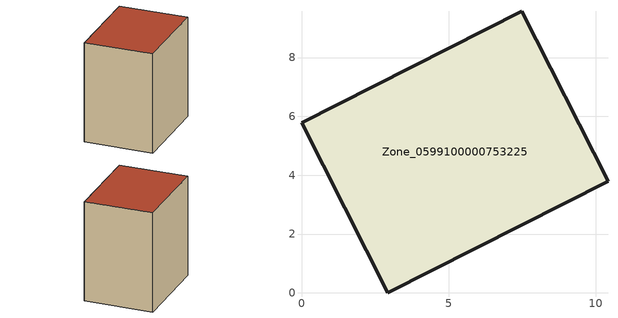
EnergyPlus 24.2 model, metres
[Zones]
Zone_0599100000753225
 floor ground (C_G): 0,5.79 7.49,9.58 10.42,3.8 2.92,0 z2.85
 wall outside (C_F): 7.49,9.58 0,5.79 2.92,0 10.42,3.8 7.49,9.58 z2.85:12.47
 roof outside (C_R): 2.92,0 10.42,3.8 7.49,9.58 0,5.79 z12.47
[BUILDING]
Pand.0599100000753225: North Axis=0; Terrain=City; Loads Convergence Tolerance Value=0.04; Temperature Convergence Tolerance Value=0.4; Solar Distribution=FullExterior; Maximum Number of Warmup Days=25; Minimum Number of Warmup Days=1
[Site:Location]
Rotterdam.The.Hague.AP_ZH_NLD Design_Conditions: Latitude=51.96; Longitude=4.45; Time Zone=1; Elevation=-4.5
[SITE:GROUNDTEMPERATURE:BUILDINGSURFACE]
18, 18, 18, 18, 18, 18, 18, 18, 18, 18, 18, 18
[MATERIAL] Thermal Absorptance=0.9; Solar Absorptance=0.7; Visible Absorptance=0.7
Name | Roughness | Thickness | Conductivity | Density | Specific Heat
G.TI.2006-2014 | MediumSmooth | 0.15 | 0.06 | 540 | 1210
F.TI.2006-2014 | Rough | 0.3 | 0.12 | 1920 | 840
R.TI.2006-2014 | MediumRough | 0.2 | 0.08 | 1500 | 1000
[CONSTRUCTION]
C_G: G.TI.2006-2014
C_F: F.TI.2006-2014
C_R: R.TI.2006-2014
[ZONE]
Zone_0599100000753225: Type=1; Multiplier=1; Ceiling Height=Autocalculate; Volume=Autocalculate; Floor Area=autocalculate; Part of Total Floor Area=Yes
[ZONEINFILTRATION:DESIGNFLOWRATE]
Infil_Zone_0599100000753225: Zone or ZoneList or Space or SpaceList=Zone_0599100000753225; Schedule=AlwaysOn; Design Flow Rate Calculation Method=Flow/Area; Flow Rate per Floor Area=0.0015; Constant Term Coefficient=1; Temperature Term Coefficient=0; Velocity Term Coefficient=0; Velocity Squared Term Coefficient=0
[HVACTEMPLATE:ZONE:IDEALLOADSAIRSYSTEM]
Zone_0599100000753225: Maximum Heating Supply Air Temperature=50; Minimum Cooling Supply Air Temperature=13; Maximum Heating Supply Air Humidity Ratio=0.0156; Minimum Cooling Supply Air Humidity Ratio=0.0077; Heating Limit=NoLimit; Cooling Limit=NoLimit; Dehumidification Control Type=ConstantSensibleHeatRatio; Cooling Sensible Heat Ratio=0.7; Dehumidification Setpoint=60; Humidification Control Type=None; Humidification Setpoint=30; Outdoor Air Method=None; Outdoor Air Flow Rate per Person=0.00944; Outdoor Air Flow Rate per Zone Floor Area=0; Outdoor Air Flow Rate per Zone=0; Demand Controlled Ventilation Type=None; Outdoor Air Economizer Type=NoEconomizer; Heat Recovery Type=None; Sensible Heat Recovery Effectiveness=0.7; Latent Heat Recovery Effectiveness=0.65
[ZONECONTROL:THERMOSTAT]
ThermostatControl_Zone_0599100000753225: Zone or ZoneList=Zone_0599100000753225; Control Type Schedule=DualSetpointControlType; Control 1=Thermostat_Zone_0599100000753225; Temperature Difference Between Cutout And Setpoint=0
[THERMOSTATSETPOINT:DUALSETPOINT]
Thermostat_Zone_0599100000753225: Heating Setpoint Temperature Schedule=HeatingSetpoint_Zone_0599100000753225; Cooling Setpoint Temperature Schedule=CoolingSetpoint_Zone_0599100000753225
[SCHEDULE:COMPACT]
HeatingSetpoint_Zone_0599100000753225: Through: 12/31, For: AllDays, Until: 24:00, 21
CoolingSetpoint_Zone_0599100000753225: Through: 12/31, For: AllDays, Until: 24:00, 24
DualSetpointControlType: Through: 12/31, For: AllDays, Until: 24:00, 4
AlwaysOn: Through: 12/31, For: AllDays, Until: 24:00, 1
